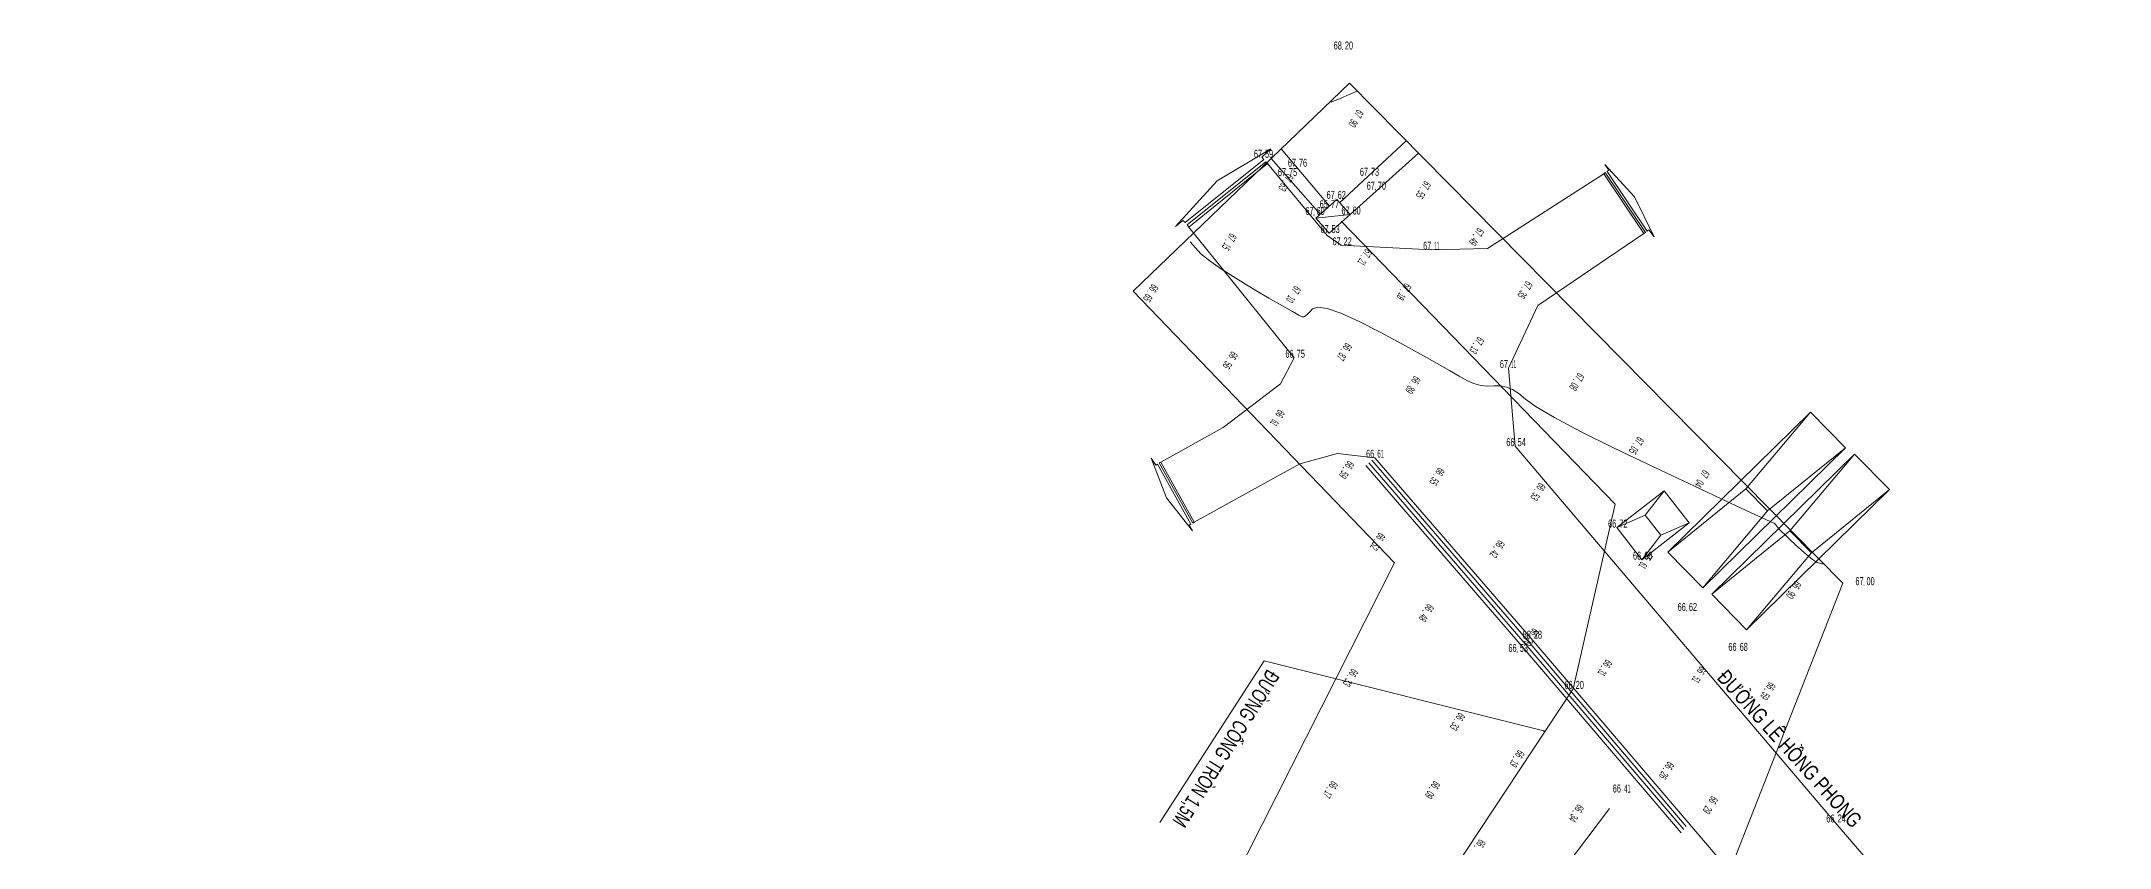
# Model space of a CAD drawing. Extents: x 2341 to 2734, y 4842 to 5070.
# Drawn here: x 2526.2 to 2733, y 4989.3 to 5070 of the extents above; entities that cross this region are included whole.
import ezdxf

# ---------------------------------------------------------------- set-up
doc = ezdxf.new("R2010")
doc.units = 0
doc.header["$LTSCALE"] = 0.32
for name, color, linetype, lineweight in [('1', 7, 'Continuous', 13), ('2', 7, 'Continuous', 13), ('3', 7, 'Continuous', 13), ('30', 7, 'Continuous', 13), ('32', 7, 'Continuous', 13), ('39', 7, 'Continuous', 13), ('7', 7, 'Continuous', 13), ('8', 7, 'Continuous', 13)]:
    doc.layers.add(name, color=color, linetype=linetype, lineweight=lineweight)

msp = doc.modelspace()

# ---------------------------------------------------------------- hatches: boundary and pattern name
at = {"layer": '30'}
msp.add_hatch(color=256, dxfattribs=at).paths.add_polyline_path([(2676.4021, 5001.0502), (2676.5694, 5000.9772), (2676.3875, 5000.992)])

# ---------------------------------------------------------------- linework, layer by layer
at = {"layer": '1'}
for centre in [(2648.302, 5058.351), (2651.699, 5057.453), (2650.701, 5056.517), (2658.896, 5056.547), (2659.583, 5055.162), (2653.455, 5052.637), (2654.9, 5053.311), (2655.576, 5054.237), (2657.055, 5052.672), (2654.957, 5050.82), (2656.163, 5049.594), (2665.224, 5049.151), (2651.478, 5038.346), (2672.892, 5037.312), (2659.542, 5028.348), (2673.57, 5029.506), (2683.741, 5021.361), (2686.232, 5018.149), (2690.694, 5013.022), (2675.186, 5010.248), (2673.778, 5008.915), (2695.77, 5009.028), (2679.377, 5005.227), (2684.207, 4994.857), (2705.565, 4991.859)]:
    msp.add_circle(centre, 0.01, dxfattribs=at)
at = {"layer": '2'}
for centre in [(2656.294, 5069.1861), (2648.302, 5058.351), (2651.699, 5057.453), (2650.701, 5056.517), (2659.583, 5055.162), (2653.455, 5052.637), (2654.9, 5053.311), (2655.576, 5054.237), (2657.055, 5052.672), (2654.957, 5050.82), (2656.163, 5049.594), (2665.224, 5049.151), (2651.478, 5038.346), (2672.892, 5037.312), (2659.542, 5028.348), (2673.57, 5029.506), (2683.741, 5021.361), (2686.232, 5018.149), (2708.4534, 5015.5998), (2690.694, 5013.022), (2675.186, 5010.248), (2673.778, 5008.915), (2695.77, 5009.028), (2679.377, 5005.227), (2684.207, 4994.857), (2705.565, 4991.859)]:
    msp.add_circle(centre, 0.01, dxfattribs=at)
at = {"layer": '3'}
for p, q in [((2650.1801, 5059.2581), (2655.0021, 5053.5274)), ((2662.6669, 5060.0557), (2656.0068, 5053.8587)), ((2663.9045, 5058.8013), (2657.055, 5052.672)), ((2648.79, 5057.7627), (2640.9303, 5051.4234)), ((2649.1565, 5058.2741), (2654.06, 5052.6958)), ((2682.4236, 5056.7577), (2686.4357, 5050.783)), ((2653.6331, 5052.3189), (2657.055, 5052.672)), ((2641.4799, 5021.8964), (2638.1395, 5027.9062)), ((2698.8016, 5023.0194), (2696.628, 5025.2369)), ((2688.1331, 5020.5925), (2686.5822, 5022.5923)), ((2703.1944, 5018.8224), (2701.0207, 5021.0399))]:
    msp.add_line(p, q, dxfattribs=at)
for points in [[(2682.4236, 5056.7577), (2670.8195, 5049.2814), (2665.224, 5049.151), (2656.163, 5049.594), (2654.7603, 5050.5656), (2648.79, 5057.7627)], [(2638.1395, 5027.9062), (2644.3806, 5031.3751), (2650.1101, 5035.7352), (2651.478, 5038.346), (2640.9303, 5051.4234)], [(2656.4822, 4946.8939), (2657.269, 4951.676), (2657.1433, 4951.9046), (2656.2338, 4953.559), (2650.0389, 4957.1854), (2649.405, 4958.8835), (2649.9212, 4960.6413), (2679.377, 5005.227), (2683.5826, 5023.7002), (2656.1569, 5052.0134)], [(2733.015, 4959.9556), (2705.565, 4991.859), (2673.57, 5029.506), (2672.892, 5037.312), (2675.8271, 5043.5682), (2686.4357, 5050.783)], [(2688.8339, 5018.9037), (2696.628, 5025.2369), (2703.1044, 5032.9144)], [(2659.542, 5028.348), (2675.186, 5010.248), (2700.946, 4980.04), (2701.918, 4972.358), (2698.915, 4964.852), (2670.588, 4926.624), (2661.581, 4914.627), (2654.247, 4904.516), (2646.62, 4894.143), (2612.2933, 4846.703)], [(2659.542, 5028.348), (2655.8037, 5028.7571), (2652.0333, 5027.7263), (2641.4799, 5021.8964)], [(2658.9367, 5027.8249), (2674.579, 5009.7269), (2690.4278, 4991.1414)], [(2659.2394, 5028.0864), (2674.8825, 5009.9874), (2690.6736, 4991.4697)], [(2692.3252, 5015.3419), (2698.8016, 5023.0194), (2706.5957, 5029.3527)], [(2693.2267, 5014.7066), (2701.0207, 5021.0399), (2707.4972, 5028.7174)], [(2658.6341, 5027.5633), (2674.2755, 5009.4663), (2690.1821, 4990.8132)], [(2683.741, 5021.361), (2686.5822, 5022.5923), (2688.4832, 5025.0358)], [(2696.718, 5011.1449), (2703.1944, 5018.8224), (2710.9885, 5025.1556)], [(2686.232, 5018.149), (2688.1331, 5020.5925), (2690.9742, 5021.8238)], [(2638.041, 4968.5584), (2656.205, 4957.771), (2683.0018, 4993.2609)]]:
    msp.add_lwpolyline(points, dxfattribs=at)
for points in [[(2653.6331, 5052.3189), (2654.957, 5050.82), (2657.055, 5052.672), (2655.7311, 5054.1709)], [(2653.6331, 5052.3189), (2654.957, 5050.82), (2657.055, 5052.672)], [(2692.3252, 5015.3419), (2706.5957, 5029.3527), (2703.1044, 5032.9144), (2688.8339, 5018.9037)], [(2696.718, 5011.1449), (2710.9885, 5025.1556), (2707.4972, 5028.7174), (2693.2267, 5014.7066)], [(2686.232, 5018.149), (2690.9742, 5021.8238), (2688.4832, 5025.0358), (2683.741, 5021.361)]]:
    msp.add_lwpolyline(points, close=True, dxfattribs=at)
at = {"layer": '30'}
msp.add_lwpolyline([(2676.5694, 5000.9772), (2648.4818, 5008.0306), (2638.0358, 4991.864)], dxfattribs=at)
msp.add_lwpolyline([(2676.4021, 5001.0502), (2676.5694, 5000.9772), (2676.3875, 5000.992)], close=True, dxfattribs=at)
at = {"layer": '32'}
for centre in [(2657.332, 5062.5087), (2650.3327, 5056.0955), (2664.0682, 5055.3595), (2669.3835, 5050.6625), (2644.6466, 5050.1337), (2658.1741, 5048.5598), (2636.8053, 5045.0347), (2651.0696, 5044.8801), (2662.1211, 5045.1429), (2674.2374, 5045.3579), (2644.7545, 5038.3092), (2656.1743, 5039.1503), (2669.3959, 5039.7857), (2679.4112, 5036.1739), (2663.0281, 5035.8432), (2649.4382, 5032.4743), (2685.3752, 5029.7911), (2656.3944, 5027.3529), (2665.4366, 5026.6815), (2691.9356, 5026.472), (2675.5346, 5025.1595), (2659.5026, 5020.174), (2671.451, 5019.4186), (2686.273, 5018.21), (2701.095, 5015.3396), (2664.3621, 5013.0479), (2674.876, 5010.6066), (2682.1894, 5007.4837), (2656.7804, 5006.5627), (2691.5973, 5006.8014), (2698.5238, 5005.2175), (2667.4778, 5002.1653), (2673.4172, 4998.4192), (2688.3876, 4997.2686), (2654.7621, 4995.334), (2664.9824, 4995.334), (2679.3577, 4993.0022), (2692.7695, 4993.8249), (2669.5247, 4989.5004)]:
    msp.add_circle(centre, 0.01, dxfattribs=at)
at = {"layer": '39'}
for points in [[(2649.1435, 5059.2589), (2648.2236, 5058.4189), (2648.4252, 5058.1867), (2640.5589, 5051.8714), (2640.3524, 5052.0894), (2639.6168, 5051.4647), (2643.7858, 5056.0293)], [(2640.5589, 5051.8714), (2648.4252, 5058.1867), (2648.2236, 5058.4189), (2649.1435, 5059.2589), (2643.7858, 5056.0293), (2639.6168, 5051.4647), (2640.3524, 5052.0894)], [(2649.1435, 5059.2589), (2648.2236, 5058.4189), (2648.4252, 5058.1867), (2640.5589, 5051.8714), (2640.3524, 5052.0894), (2639.6168, 5051.4647), (2643.7858, 5056.0293)], [(2640.5589, 5051.8714), (2648.4252, 5058.1867), (2648.2236, 5058.4189), (2649.1435, 5059.2589), (2643.7858, 5056.0293), (2639.6168, 5051.4647), (2640.3524, 5052.0894)], [(2649.1435, 5059.2589), (2648.2236, 5058.4189), (2648.4252, 5058.1867), (2640.5589, 5051.8714), (2640.3524, 5052.0894), (2639.6168, 5051.4647), (2643.7858, 5056.0293)], [(2640.5589, 5051.8714), (2648.4252, 5058.1867), (2648.2236, 5058.4189), (2649.1435, 5059.2589), (2643.7858, 5056.0293), (2639.6168, 5051.4647), (2640.3524, 5052.0894)], [(2640.9303, 5051.4234), (2648.79, 5057.7627), (2648.6297, 5057.9615), (2640.7636, 5051.63)], [(2682.4236, 5056.7577), (2686.4357, 5050.783), (2686.5867, 5050.8844), (2682.5807, 5056.8632)], [(2687.476, 5050.4389), (2686.9368, 5051.1443), (2686.7594, 5051.0156), (2682.7648, 5056.9936), (2682.9325, 5057.1266), (2682.5347, 5057.6877), (2685.5162, 5054.4438)], [(2682.7648, 5056.9936), (2686.7594, 5051.0156), (2686.9368, 5051.1443), (2687.476, 5050.4389), (2685.5162, 5054.4438), (2682.5347, 5057.6877), (2682.9325, 5057.1266)], [(2687.476, 5050.4389), (2686.9368, 5051.1443), (2686.7594, 5051.0156), (2682.7648, 5056.9936), (2682.9325, 5057.1266), (2682.5347, 5057.6877), (2685.5162, 5054.4438)], [(2682.7648, 5056.9936), (2686.7594, 5051.0156), (2686.9368, 5051.1443), (2687.476, 5050.4389), (2685.5162, 5054.4438), (2682.5347, 5057.6877), (2682.9325, 5057.1266)], [(2687.476, 5050.4389), (2686.9368, 5051.1443), (2686.7594, 5051.0156), (2682.7648, 5056.9936), (2682.9325, 5057.1266), (2682.5347, 5057.6877), (2685.5162, 5054.4438)], [(2682.7648, 5056.9936), (2686.7594, 5051.0156), (2686.9368, 5051.1443), (2687.476, 5050.4389), (2685.5162, 5054.4438), (2682.5347, 5057.6877), (2682.9325, 5057.1266)], [(2637.1767, 5028.3172), (2637.6335, 5027.6024), (2637.8127, 5027.7107), (2641.1362, 5021.6993), (2640.9659, 5021.586), (2641.2996, 5021.0199), (2638.7213, 5024.3473)], [(2641.1362, 5021.6993), (2637.8127, 5027.7107), (2637.6335, 5027.6024), (2637.1767, 5028.3172), (2638.7213, 5024.3473), (2641.2996, 5021.0199), (2640.9659, 5021.586)], [(2637.1767, 5028.3172), (2637.6335, 5027.6024), (2637.8127, 5027.7107), (2641.1362, 5021.6993), (2640.9659, 5021.586), (2641.2996, 5021.0199), (2638.7213, 5024.3473)], [(2641.1362, 5021.6993), (2637.8127, 5027.7107), (2637.6335, 5027.6024), (2637.1767, 5028.3172), (2638.7213, 5024.3473), (2641.2996, 5021.0199), (2640.9659, 5021.586)], [(2637.1767, 5028.3172), (2637.6335, 5027.6024), (2637.8127, 5027.7107), (2641.1362, 5021.6993), (2640.9659, 5021.586), (2641.2996, 5021.0199), (2638.7213, 5024.3473)], [(2641.1362, 5021.6993), (2637.8127, 5027.7107), (2637.6335, 5027.6024), (2637.1767, 5028.3172), (2638.7213, 5024.3473), (2641.2996, 5021.0199), (2640.9659, 5021.586)], [(2641.4799, 5021.8964), (2638.1395, 5027.9062), (2637.9876, 5027.8218), (2641.3219, 5021.8086)]]:
    msp.add_lwpolyline(points, close=True, dxfattribs=at)
at = {"layer": '7'}
for points in [[(2657.759, 5065.0057), (2657.6917, 5064.9768), (2657.5181, 5064.9037), (2657.2299, 5064.7827), (2656.8174, 5064.6095), (2656.2307, 5064.3634), (2655.1804, 5063.9228)], [(2641.0703, 5049.9426), (2642.1523, 5048.7501), (2643.0672, 5047.9929), (2644.2074, 5047.1998), (2645.6322, 5046.2942), (2647.3058, 5045.2869), (2648.9542, 5044.3201), (2650.302, 5043.538), (2651.3025, 5042.9651), (2651.9525, 5042.6039), (2652.2784, 5042.446), (2652.4417, 5042.4377), (2652.6044, 5042.525), (2652.795, 5042.6977), (2653.0233, 5042.9491), (2653.3187, 5043.2487), (2653.8476, 5043.4198), (2654.7763, 5043.2862), (2656.1318, 5042.8187), (2657.9096, 5042.0182), (2660.0554, 5040.9202), (2662.2484, 5039.7366), (2664.1682, 5038.6791), (2665.7601, 5037.7842), (2667.0187, 5037.0572), (2667.965, 5036.4953), (2668.7301, 5036.0756), (2669.4455, 5035.7748), (2670.1338, 5035.5884), (2670.7991, 5035.5127), (2671.4431, 5035.5293), (2672.072, 5035.5326), (2672.6923, 5035.4168), (2673.3067, 5035.1633), (2673.9253, 5034.767), (2674.606, 5034.2152), (2675.6853, 5033.4368), (2677.4994, 5032.3614), (2680.1025, 5030.9781), (2683.4837, 5029.294)], [(2683.4837, 5029.294), (2687.523, 5027.3612), (2691.5119, 5025.4858), (2694.7417, 5023.9738), (2697.0927, 5022.8768), (2698.555, 5022.1986), (2699.1888, 5021.91), (2699.365, 5021.8323), (2699.4551, 5021.7867), (2699.5229, 5021.7425), (2699.5794, 5021.6943), (2699.6273, 5021.6416), (2699.6708, 5021.5854), (2699.7141, 5021.5267), (2699.7583, 5021.4656), (2699.8048, 5021.4008), (2699.8625, 5021.3248), (2699.9818, 5021.1932), (2700.2133, 5020.9621), (2700.5651, 5020.6241), (2701.0361, 5020.1807), (2701.6104, 5019.6471), (2702.195, 5019.1129), (2702.6966, 5018.6678), (2703.0994, 5018.3272), (2703.4018, 5018.0924), (2703.6098, 5017.9571), (2703.7607, 5017.8821), (2703.8919, 5017.8281), (2704.0102, 5017.7883), (2704.1183, 5017.7611), (2704.2261, 5017.7448), (2704.3902, 5017.7297)]]:
    msp.add_lwpolyline(points, dxfattribs=at)
at = {"layer": '8'}
msp.add_lwpolyline([(2520.935, 4897.8033), (2529.8337, 4890.4632), (2539.4958, 4898.8494), (2568.9405, 4911.822), (2588.3067, 4926.1117), (2607.1394, 4924.3246), (2619.9325, 4927.7364), (2627.3338, 4938.0448), (2632.624, 4955.1526), (2643.875, 4982.963), (2661.5034, 5017.8261), (2635.3651, 5045.0161), (2656.9924, 5065.8069), (2706.3438, 5015.7873), (2687.0667, 4966.7342), (2675.3474, 4940.0491), (2666.0845, 4920.6255), (2657.7867, 4898.9525), (2630.9126, 4870.8995), (2600.7746, 4860.9412), (2585.0039, 4875.189), (2562.5626, 4863.0555), (2546.4497, 4851.9196), (2520.0347, 4851.5404)], dxfattribs=at)

# ---------------------------------------------------------------- texts
at = {"layer": '1'}
for s, width, p in [('67', 0.6, (2647.4448, 5058.351)), ('59', 0.6, (2648.552, 5058.351)), ('67', 0.6, (2649.8438, 5056.517)), ('67', 0.6, (2650.8418, 5057.453)), ('75', 0.6, (2650.951, 5056.517)), ('76', 0.6, (2651.949, 5057.453)), ('67', 0.6, (2658.0388, 5056.547)), ('73', 0.6, (2659.146, 5056.547)), ('67', 0.6, (2654.7188, 5054.237)), ('62', 0.6, (2655.826, 5054.237)), ('67', 0.6, (2658.7258, 5055.162)), ('70', 0.6, (2659.833, 5055.162)), ('67', 0.6, (2652.5978, 5052.637)), ('60', 0.6, (2653.705, 5052.637)), ('65', 0.6, (2654.0204, 5053.311)), ('77', 0.6, (2655.15, 5053.311)), ('67', 0.6, (2656.1978, 5052.672)), ('60', 0.6, (2657.305, 5052.672)), ('67', 0.6, (2654.0998, 5050.82)), ('53', 0.6, (2655.207, 5050.82)), ('67', 0.6, (2655.3058, 5049.594)), ('22', 0.6, (2656.413, 5049.594)), ('67', 0.6, (2664.3668, 5049.151)), ('11', 0.35, (2665.474, 5049.151)), ('66', 0.6, (2650.5978, 5038.346)), ('75', 0.6, (2651.728, 5038.346)), ('67', 0.6, (2672.0348, 5037.312)), ('11', 0.35, (2673.142, 5037.312)), ('66', 0.6, (2672.6898, 5029.506)), ('54', 0.6, (2673.82, 5029.506)), ('66', 0.6, (2658.6618, 5028.348)), ('61', 0.45, (2659.792, 5028.348)), ('66', 0.6, (2682.8608, 5021.361)), ('72', 0.6, (2683.991, 5021.361)), ('66', 0.6, (2685.3518, 5018.149)), ('60', 0.6, (2686.482, 5018.149)), ('66', 0.6, (2689.8138, 5013.022)), ('62', 0.6, (2690.944, 5013.022)), ('66', 0.6, (2672.8978, 5008.915)), ('53', 0.6, (2674.028, 5008.915)), ('66', 0.6, (2674.3058, 5010.248)), ('28', 0.6, (2675.436, 5010.248)), ('66', 0.6, (2694.8898, 5009.028)), ('68', 0.6, (2696.02, 5009.028)), ('66', 0.6, (2678.4968, 5005.227)), ('20', 0.6, (2679.627, 5005.227)), ('66', 0.6, (2683.3268, 4994.857)), ('41', 0.45, (2684.457, 4994.857)), ('66', 0.6, (2704.6848, 4991.859)), ('24', 0.6, (2705.815, 4991.859))]:
    msp.add_text(s, height=0.8, dxfattribs=dict(at, width=width)).set_placement(p)
at = {"layer": '2'}
for s, width, p in [('68', 0.6, (2655.4237, 5069.1861)), ('20', 0.6, (2656.544, 5069.1861)), ('67', 0.6, (2647.4448, 5058.351)), ('59', 0.6, (2648.552, 5058.351)), ('67', 0.6, (2649.8438, 5056.517)), ('67', 0.6, (2650.8418, 5057.453)), ('75', 0.6, (2650.951, 5056.517)), ('76', 0.6, (2651.949, 5057.453)), ('67', 0.6, (2654.7188, 5054.237)), ('62', 0.6, (2655.826, 5054.237)), ('67', 0.6, (2658.7258, 5055.162)), ('70', 0.6, (2659.833, 5055.162)), ('67', 0.6, (2652.5978, 5052.637)), ('60', 0.6, (2653.705, 5052.637)), ('65', 0.6, (2654.0204, 5053.311)), ('77', 0.6, (2655.15, 5053.311)), ('67', 0.6, (2656.1978, 5052.672)), ('60', 0.6, (2657.305, 5052.672)), ('67', 0.6, (2654.0998, 5050.82)), ('53', 0.6, (2655.207, 5050.82)), ('67', 0.6, (2655.3058, 5049.594)), ('22', 0.6, (2656.413, 5049.594)), ('67', 0.6, (2664.3668, 5049.151)), ('11', 0.35, (2665.474, 5049.151)), ('66', 0.6, (2650.5978, 5038.346)), ('75', 0.6, (2651.728, 5038.346)), ('67', 0.6, (2672.0348, 5037.312)), ('11', 0.35, (2673.142, 5037.312)), ('66', 0.6, (2672.6898, 5029.506)), ('54', 0.6, (2673.82, 5029.506)), ('66', 0.6, (2658.6618, 5028.348)), ('61', 0.45, (2659.792, 5028.348)), ('66', 0.6, (2682.8608, 5021.361)), ('72', 0.6, (2683.991, 5021.361)), ('66', 0.6, (2685.3518, 5018.149)), ('60', 0.6, (2686.482, 5018.149)), ('67', 0.6, (2707.5962, 5015.5998)), ('00', 0.6, (2708.7034, 5015.5998)), ('66', 0.6, (2689.8138, 5013.022)), ('62', 0.6, (2690.944, 5013.022)), ('66', 0.6, (2672.8978, 5008.915)), ('53', 0.6, (2674.028, 5008.915)), ('66', 0.6, (2674.3058, 5010.248)), ('28', 0.6, (2675.436, 5010.248)), ('66', 0.6, (2694.8898, 5009.028)), ('68', 0.6, (2696.02, 5009.028)), ('66', 0.6, (2678.4968, 5005.227)), ('20', 0.6, (2679.627, 5005.227)), ('66', 0.6, (2683.3268, 4994.857)), ('41', 0.45, (2684.457, 4994.857)), ('66', 0.6, (2704.6848, 4991.859)), ('24', 0.6, (2705.815, 4991.859))]:
    msp.add_text(s, height=0.8, dxfattribs=dict(at, width=width)).set_placement(p)
at = {"layer": '30'}
for s, rotation, width, p in [('ĐƯỜNG CỐNG TRÒN 1,5M', 237.951, 0.7, (2648.7988, 5007.2749)), ('ĐƯỜNG LÊ HỒNG PHONG', 312.023, 0.8, (2693.6658, 5006.2782))]:
    msp.add_text(s, height=1.5, rotation=rotation, dxfattribs=dict(at, width=width)).set_placement(p)
at = {"layer": '32'}
for s, width, p in [('67', 0.45, (2657.7803, 5063.2393)), ('90', 0.45, (2657.2013, 5062.2956)), ('67', 0.45, (2650.781, 5056.8261)), ('63', 0.45, (2650.202, 5055.8824)), ('55', 0.45, (2663.9374, 5055.1465)), ('67', 0.45, (2664.5164, 5056.0902)), ('67', 0.45, (2645.0949, 5050.8644)), ('67', 0.45, (2669.8318, 5051.3931)), ('15', 0.4, (2644.5159, 5049.9206)), ('67', 0.45, (2658.6224, 5049.2905)), ('49', 0.45, (2669.2527, 5050.4494)), ('21', 0.35, (2658.0434, 5048.3467)), ('65', 0.45, (2636.6746, 5044.8216)), ('66', 0.45, (2637.2656, 5045.785)), ('10', 0.4, (2650.9389, 5044.667)), ('67', 0.45, (2651.5179, 5045.6108)), ('18', 0.4, (2661.9903, 5044.9298)), ('67', 0.45, (2662.5694, 5045.8736)), ('35', 0.45, (2674.1067, 5045.1448)), ('67', 0.45, (2674.6857, 5046.0885)), ('67', 0.45, (2669.8441, 5040.5164)), ('66', 0.45, (2645.2148, 5039.0595)), ('87', 0.45, (2656.0436, 5038.9372)), ('66', 0.45, (2656.6346, 5039.9005)), ('13', 0.4, (2669.2651, 5039.5727)), ('56', 0.45, (2644.6237, 5038.0961)), ('66', 0.45, (2663.4884, 5036.5935)), ('67', 0.45, (2679.8594, 5036.9046)), ('89', 0.45, (2662.8974, 5035.6301)), ('08', 0.45, (2679.2804, 5035.9608)), ('61', 0.35, (2649.3074, 5032.2612)), ('66', 0.45, (2649.8985, 5033.2245)), ('67', 0.45, (2685.8234, 5030.5218)), ('66', 0.45, (2656.8547, 5028.1031)), ('05', 0.45, (2685.2444, 5029.578)), ('59', 0.45, (2656.2637, 5027.1398)), ('55', 0.45, (2665.3059, 5026.4684)), ('66', 0.45, (2665.8969, 5027.4318)), ('66', 0.45, (2675.9949, 5025.9097)), ('04', 0.45, (2691.8048, 5026.2589)), ('67', 0.45, (2692.3839, 5027.2027)), ('53', 0.45, (2675.4039, 5024.9464)), ('52', 0.45, (2659.3719, 5019.9609)), ('66', 0.45, (2659.9629, 5020.9242)), ('66', 0.45, (2671.9113, 5020.1689)), ('42', 0.45, (2671.3203, 5019.2055)), ('61', 0.35, (2686.1423, 5017.9969)), ('66', 0.45, (2686.7333, 5018.9603)), ('66', 0.45, (2701.5553, 5016.0898)), ('66', 0.45, (2664.8224, 5013.7982)), ('90', 0.45, (2700.9643, 5015.1265)), ('48', 0.45, (2664.2314, 5012.8349)), ('66', 0.45, (2675.3363, 5011.3569)), ('29', 0.45, (2674.7453, 5010.3936)), ('66', 0.45, (2657.2407, 5007.313)), ('31', 0.35, (2682.0586, 5007.2706)), ('66', 0.45, (2682.6497, 5008.2339)), ('66', 0.45, (2692.0576, 5007.5516)), ('33', 0.45, (2656.6497, 5006.3496)), ('51', 0.35, (2691.4665, 5006.5883)), ('66', 0.45, (2698.9841, 5005.9678)), ('59', 0.45, (2698.3931, 5005.0044)), ('33', 0.45, (2667.347, 5001.9522)), ('66', 0.45, (2667.9381, 5002.9156)), ('66', 0.45, (2673.8775, 4999.1694)), ('19', 0.4, (2673.2864, 4998.2061)), ('26', 0.45, (2688.2568, 4997.0555)), ('66', 0.45, (2688.8479, 4998.0188)), ('17', 0.4, (2654.6313, 4995.1209)), ('66', 0.45, (2655.2224, 4996.0842)), ('09', 0.45, (2664.8516, 4995.1209)), ('66', 0.45, (2665.4427, 4996.0842)), ('34', 0.45, (2679.227, 4992.7891)), ('66', 0.45, (2679.818, 4993.7525)), ('29', 0.45, (2692.6388, 4993.6118)), ('66', 0.45, (2693.2298, 4994.5751)), ('66', 0.45, (2669.985, 4990.2506))]:
    msp.add_text(s, height=0.8, rotation=238.47, dxfattribs=dict(at, width=width)).set_placement(p)

doc.saveas('drawing.dxf')
